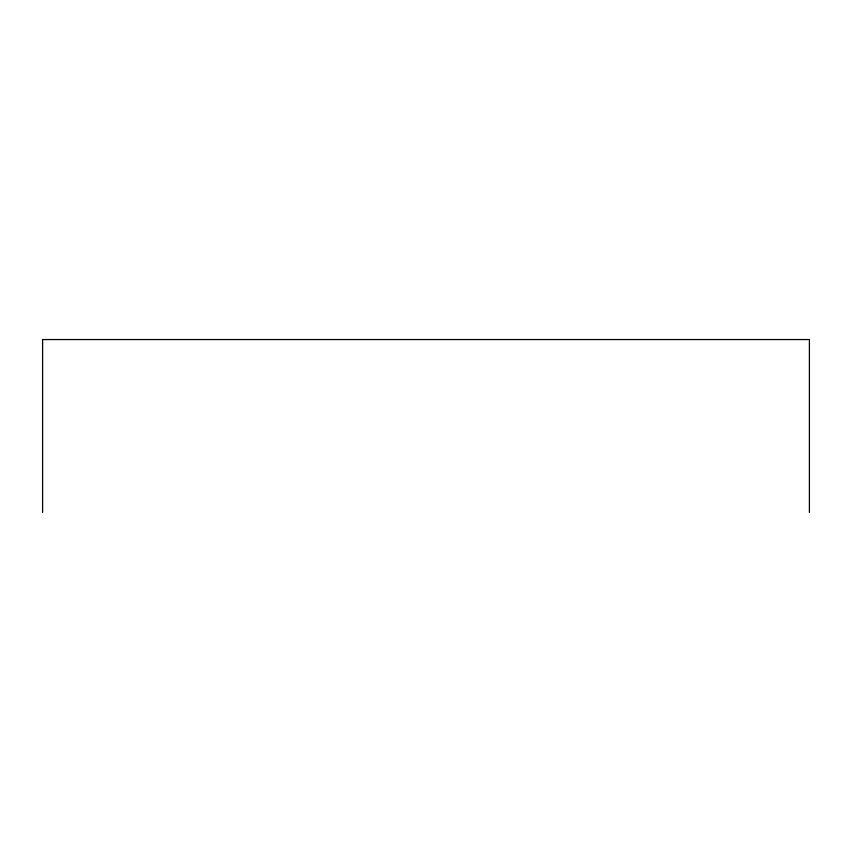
<?xml version="1.0" encoding="UTF-8"?>
<svg xmlns="http://www.w3.org/2000/svg" width="852" height="852" viewBox="0 0 852 852"><rect width="100%" height="100%" fill="white"/><g stroke="black" fill="none" stroke-linecap="round" stroke-linejoin="round"><path stroke-width="1.28" d="M809.4 512.446L809.4 339.554L42.6 339.554L42.6 512.446"/></g></svg>
